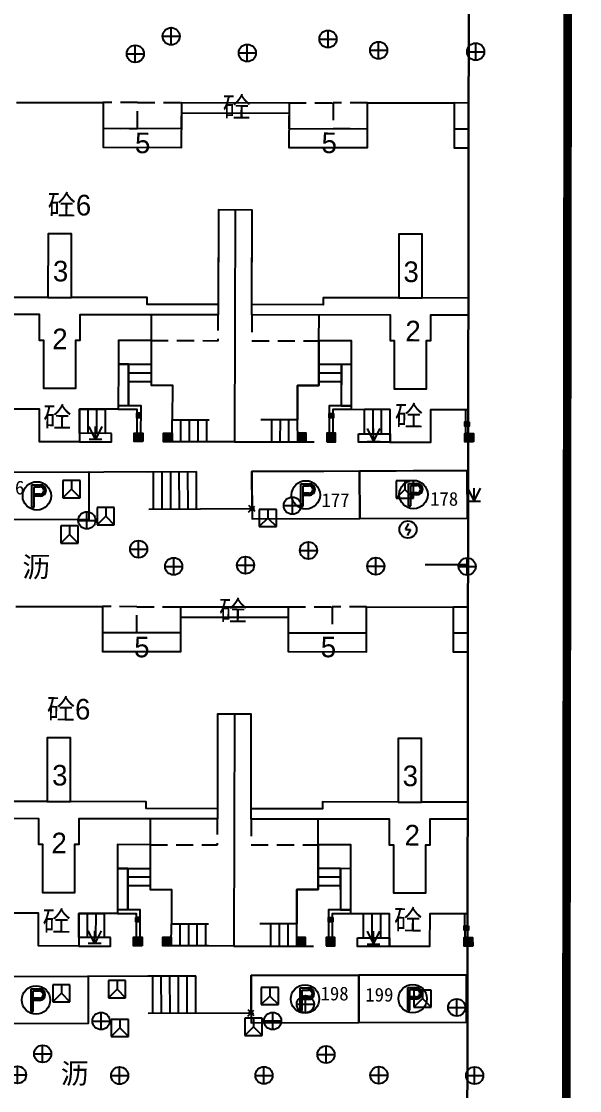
# Model space of a CAD drawing. Extents: x 99002 to 478558, y 2449839 to 2450453.
# Drawn here: x 478509.7 to 478542.2, y 2450032.9 to 2450095.1 of the extents above; entities that cross this region are included whole.
import ezdxf
from ezdxf.enums import TextEntityAlignment as Align

# ---------------------------------------------------------------- set-up
doc = ezdxf.new("R2010")
doc.units = 0
doc.header["$LTSCALE"] = 0.5
doc.header["$PDMODE"] = 35
doc.header["$PDSIZE"] = 0.2
doc.linetypes.add('X5', pattern=[3, 2, -1])
doc.linetypes.add('X6', pattern=[2, 1, -1])
doc.layers.get('0').update_dxf_attribs({"linetype": 'CONTINUOUS'})
for name, color, linetype in [('DLSS', 4, 'CONTINUOUS'), ('DMTZ', 3, 'CONTINUOUS'), ('GCD', 1, 'CONTINUOUS'), ('GXYZ', 2, 'CONTINUOUS'), ('JMD', 6, 'CONTINUOUS'), ('TK', 7, 'CONTINUOUS'), ('ZBTZ', 3, 'CONTINUOUS'), ('ZJ', 7, 'CONTINUOUS')]:
    doc.layers.add(name, color=color, linetype=linetype)
doc.styles.add('HZ', font='STXIHEI.TTF', dxfattribs={"width": 0.8})
doc.styles.add('细等线体', font='FZXDXJW.TTF', dxfattribs={"width": 0.8})
doc.linetypes.add('10422', pattern='A,0.75,[150,AAA.SHX,S=0.5,R=0,X=0,Y=0.5],1.5,[177,AAA.SHX,S=1,R=0,X=0,Y=0.4],0.75', length=3)
doc.linetypes.add('1161', pattern='A,0,[149,AAA.SHX,S=0.15,R=0,X=0,Y=0],-1.6', length=1.6)
doc.linetypes.add('444', pattern='A,4.5,[145,AAA.SHX,S=1,R=0,X=0,Y=1],4.5,-0.5,[146,AAA.SHX,S=1,R=0,X=0,Y=0],-0.5', length=10)

# ---------------------------------------------------------------- blocks, each defined once
blk = doc.blocks.new('gc043')
for p, q in [((-1, 0), (1, 0)), ((-8.881784197001252e-16, -1), (-8.881784197001252e-16, 1))]:
    blk.add_line(p, q)
blk.add_circle((0, 0), 1)
blk = doc.blocks.new('GC200')
at = {"linetype": 'Continuous', "const_width": 0.2, "flags": 128}
blk.add_lwpolyline([(-0.1, 0, 1), (0.1, 0, 1)], format="xyb", close=True, dxfattribs=at)
blk = doc.blocks.new('gc049')
for p, q in [((-1, 1.2), (-1, -0.8)), ((1, 1.2), (-1, 1.2)), ((0, 0.2), (-1, -0.8)), ((0, 1.2), (0, 0.2)), ((0, 0.2), (1, -0.8)), ((1, -0.8), (1, 1.2)), ((-1, -0.8), (1, -0.8))]:
    blk.add_line(p, q)
blk = doc.blocks.new('gc050')
for points in [[(-0.3004, -7.371573200455714e-18), (0.09960000000000008, 0.6928203230275509)], [(-0.3004, -7.371573200455714e-18), (0.3004, -1.036507292620599e-16)], [(0.3004, -1.036507292620599e-16), (-0.09960000000000035, -0.6928203230275509)]]:
    blk.add_lwpolyline(points)
blk.add_circle((0, 0), 1)
blk = doc.blocks.new('gc124')
for p, q in [((-0.75, 1.5), (0, 0)), ((0, 0), (0, 1.5)), ((0, 0), (0.75, 1.5)), ((-0.75, 0), (0.75, 0))]:
    blk.add_line(p, q)
blk = doc.blocks.new('gc002')
at = {"linetype": 'Continuous'}
blk.add_hatch(color=256, dxfattribs=at).paths.add_polyline_path([(0.5, 0.5), (-0.5, 0.5), (-0.5, -0.5), (0.5, -0.5)])
blk.add_lwpolyline([(-0.5, -0.5), (0.5, -0.5), (0.5, 0.5), (-0.5, 0.5), (-0.5, -0.5)])
blk = doc.blocks.new('gc297')
at = {"linetype": 'Continuous'}
for points in [[(-0.3264895667662628, 1.045900798234385), (0.3985104332337368, 1.045900798234385), (0.3985104332337368, 1.295900798234385), (-0.4514895667662628, 1.295900798234385), (-0.5764895667662628, 1.295900798234385), (-0.5764895667662628, 1.170900798234385), (-0.5764895667662628, -1.329099201765614), (-0.3264895667662628, -1.329099201765614)], [(0.3985104332337368, -0.05409920176561478), (-0.3264895667662628, -0.05409920176561478), (-0.3264895667662628, 0.1959007982343852), (0.3985104332337368, 0.1959007982343852)]]:
    blk.add_hatch(color=256, dxfattribs=at).paths.add_polyline_path(points)
h = blk.add_hatch(color=256, dxfattribs=at)
edge = h.paths.add_edge_path()
edge.add_line((0.3985104332337368, 1.295900798234385), (0.3985104332337368, 1.045900798234385))
edge.add_arc((0.3985104332337368, 0.6209007982343853), 0.425, -90, 90, ccw=False)
edge.add_line((0.3985104332337372, 0.1959007982343852), (0.3985104332337372, -0.05409920176561478))
edge.add_arc((0.3985104332337368, 0.6209007982343853), 0.675, 270, 450)
for p, q in [((-0.5764895667662628, 1.170900798234385), (-0.5764895667662628, 1.295900798234385)), ((-0.5764895667662628, 1.295900798234385), (-0.4514895667662628, 1.295900798234385)), ((-0.4514895667662628, 1.295900798234385), (0.3985104332337368, 1.295900798234385)), ((0.3985104332337368, 1.295900798234385), (0.3985104332337368, 1.045900798234385)), ((0.3985104332337368, 1.295900798234385), (0.3985104332337368, 1.045900798234385)), ((-0.5764895667662628, -1.329099201765614), (-0.5764895667662628, 1.170900798234385)), ((-0.3264895667662628, 1.045900798234385), (0.3985104332337368, 1.045900798234385)), ((-0.3264895667662628, -1.329099201765614), (-0.3264895667662628, 1.045900798234385)), ((0.3985104332337368, 0.1959007982343852), (-0.3264895667662628, 0.1959007982343852)), ((-0.3264895667662628, -0.05409920176561478), (-0.3264895667662628, 0.1959007982343852)), ((0.3985104332337372, 0.1959007982343852), (0.3985104332337372, -0.05409920176561478)), ((0.3985104332337368, 0.1959007982343852), (0.3985104332337368, -0.05409920176561478)), ((0.3985104332337368, 0.1959007982343852), (0.3985104332337372, -0.05409920176561478)), ((0.3985104332337368, -0.05409920176561478), (-0.3264895667662628, -0.05409920176561478)), ((-0.5764895667662628, -1.329099201765614), (-0.3264895667662628, -1.329099201765614))]:
    blk.add_line(p, q)
blk.add_circle((0, 0), 1.65)
for radius in [0.675, 0.425]:
    blk.add_arc((0.3985104332337368, 0.6209007982343853), radius, 270, 90)

msp = doc.modelspace()

# ---------------------------------------------------------------- linework, layer by layer
at = {"layer": 'DLSS', "color": 4, "linetype": 'Continuous', "flags": 128}
for points in [[(478514.9289850385, 2450071.125942989), (478513.078955478, 2450071.128429997), (478513.0782832595, 2450070.628422096), (478514.9283128196, 2450070.625935087)], [(478529.289211899, 2450071.106640745), (478531.1392414597, 2450071.10415404), (478531.1385693223, 2450070.604146142), (478529.2885397626, 2450070.606632847)], [(478514.8821847893, 2450041.809489451), (478513.0321552288, 2450041.811976431), (478513.0314830103, 2450041.31196853), (478514.8815125703, 2450041.30948155)], [(478529.2424116498, 2450041.790187429), (478531.0924412105, 2450041.787700752), (478531.091769073, 2450041.287692855), (478529.2417395133, 2450041.290179531)]]:
    msp.add_lwpolyline(points, close=True, dxfattribs=at)
at = {"layer": 'DLSS', "color": 4, "linetype": '1161', "elevation": -0.02400000000000002, "flags": 128}
for points in [[(478507.5648124176, 2450068.860767012), (478513.6148789429, 2450068.881323244), (478513.6242563584, 2450066.121293061), (478507.5741898332, 2450066.10073682)], [(478507.5180121684, 2450039.54431336), (478513.5680786936, 2450039.564869686), (478513.5774561092, 2450036.804839503), (478507.5273895839, 2450036.78428317)]]:
    msp.add_lwpolyline(points, close=True, dxfattribs=at)
at = {"layer": 'DLSS', "color": 4, "linetype": '1161', "flags": 128}
for points in [[(478523.0985077066, 2450068.913528718), (478523.1079069031, 2450066.159746557), (478529.3679754046, 2450066.181114091), (478529.3585762098, 2450068.934896238)], [(478529.3585762098, 2450068.934896238), (478529.3679754064, 2450066.181114086), (478535.6280439078, 2450066.202481619), (478535.6186447131, 2450068.956263757)], [(478523.0517074573, 2450039.597075306), (478523.0611066539, 2450036.843293146), (478529.3211751553, 2450036.864660776), (478529.3117759606, 2450039.618442922)], [(478529.3117759606, 2450039.618442922), (478529.3211751571, 2450036.864660772), (478535.5812436585, 2450036.886028401), (478535.5718444638, 2450039.639810538)]]:
    msp.add_lwpolyline(points, close=True, dxfattribs=at)
at = {"layer": 'DLSS', "color": 4, "linetype": 'X6', "elevation": -0.06099999999999994, "flags": 128}
for points in [[(478535.6186447131, 2450068.956263757), (478535.6276336284, 2450066.322685542), (478535.6402717438, 2450066.294686688), (478535.6544100459, 2450066.267414611), (478535.6700069022, 2450066.240949617)], [(478535.5718444638, 2450039.639810538), (478535.5808333791, 2450037.006232323), (478535.5956318354, 2450036.973823032), (478535.6124397031, 2450036.94240883), (478535.6311904062, 2450036.912114151)]]:
    msp.add_lwpolyline(points, dxfattribs=at)
at = {"layer": 'DLSS', "color": 4, "linetype": 'X6'}
for p in [(478523.1059052803, 2450066.746183178), (478523.0591050311, 2450037.429729767)]:
    msp.add_point(p, dxfattribs=at)
at = {"layer": 'DMTZ', "color": 3, "linetype": '10422', "flags": 128}
for points in [[(478517.2362802987, 2450076.522896713), (478517.2327830682, 2450073.922855628), (478518.4728027388, 2450073.921187852), (478518.4701125619, 2450071.921156249)], [(478525.7502341209, 2450071.91141188), (478525.7529215217, 2450073.911443478), (478526.9929411937, 2450073.909777423), (478526.9964348139, 2450076.509818499)], [(478517.1894800494, 2450047.206443211), (478517.1859828189, 2450044.606402126), (478518.4260024895, 2450044.604734369), (478518.4233123126, 2450042.604702766)], [(478525.7034338716, 2450042.594958508), (478525.7061212723, 2450044.594990107), (478526.9461409445, 2450044.593324072), (478526.9496345646, 2450047.193365148)]]:
    msp.add_lwpolyline(points, dxfattribs=at)
at = {"layer": 'DMTZ', "color": 3, "linetype": '10422', "ltscale": 0.5, "flags": 128}
for points in [[(478515.3311682125, 2450072.745390042), (478515.9306485575, 2450072.74458411), (478515.9287861119, 2450075.144623911), (478515.3343933472, 2450075.144162596)], [(478528.8946078326, 2450075.125976099), (478528.3002184561, 2450075.128035454), (478528.291902931, 2450072.728009348), (478528.8913832767, 2450072.727203562)], [(478515.2843679632, 2450043.428936511), (478515.8838483082, 2450043.428130587), (478515.8819858626, 2450045.828170389), (478515.2875930979, 2450045.827709065)], [(478528.8478075833, 2450045.809522777), (478528.2534182068, 2450045.811582122), (478528.2451026817, 2450043.411556017), (478528.8445830274, 2450043.410750239)]]:
    msp.add_lwpolyline(points, dxfattribs=at)
at = {"layer": 'JMD', "color": 6, "linetype": 'Continuous'}
for p, q in [((478515.9287959286, 2450075.144623898), (478517.2344240671, 2450075.14286788)), ((478528.3002086387, 2450075.128035466), (478526.9945804985, 2450075.129789672)), ((478515.9281233844, 2450074.644615997), (478517.2337515224, 2450074.642859979)), ((478528.299536789, 2450074.628027568), (478526.9939086484, 2450074.629781772)), ((478515.9274508404, 2450074.144608096), (478517.2330789782, 2450074.142852078)), ((478528.2988649398, 2450074.128019669), (478526.993236798, 2450074.129773873)), ((478513.078955478, 2450071.128429997), (478513.080837323, 2450072.528451686)), ((478513.5789634106, 2450071.127757833), (478513.5808453775, 2450072.52777952)), ((478514.0789713425, 2450071.127085669), (478514.0808534326, 2450072.527107356)), ((478514.5789790282, 2450071.126413504), (478514.5808611177, 2450072.526435191)), ((478515.3308724231, 2450072.525420021), (478515.1108696524, 2450072.524784323)), ((478518.4559108778, 2450070.63862511), (478518.4701125619, 2450071.921156249)), ((478518.9683937024, 2450070.63668822), (478518.9701204936, 2450071.920483759)), ((478519.4683999866, 2450070.63479097), (478519.4701284248, 2450071.919811269)), ((478519.968406271, 2450070.63289372), (478519.9701363565, 2450071.919138779)), ((478520.4684125549, 2450070.63099647), (478520.4701442883, 2450071.91846629)), ((478529.6392179097, 2450071.106170286), (478529.6411000154, 2450072.506191962)), ((478530.1392255956, 2450071.105498205), (478530.1411077011, 2450072.50551988)), ((478530.6392335273, 2450071.104826123), (478530.641115756, 2450072.504847797)), ((478531.1392414597, 2450071.10415404), (478531.1411238107, 2450072.504175713)), ((478535.7311961785, 2450072.498006672), (478535.5111934084, 2450072.497370902)), ((478524.2484820226, 2450070.627182208), (478524.2502103237, 2450071.913427267)), ((478524.7484916013, 2450070.627735172), (478524.7502182562, 2450071.912755471)), ((478525.2485011793, 2450070.628288138), (478525.2502261881, 2450071.912083675)), ((478525.7609873596, 2450070.628847199), (478525.7502341209, 2450071.91141188)), ((478516.6283506677, 2450070.92065886), (478516.4083489964, 2450070.921530882)), ((478516.6283524189, 2450070.921188499), (478516.4083489962, 2450070.921530882)), ((478527.5892989528, 2450070.906496134), (478527.8093025005, 2450070.906247031)), ((478527.5892992799, 2450070.905966493), (478527.8093025003, 2450070.90624703)), ((478535.7351660008, 2450071.12423308), (478535.5151632304, 2450071.123597309)), ((478517.098707745, 2450068.893049568), (478519.8753398287, 2450068.902527061)), ((478517.3826607034, 2450066.726717089), (478517.3753098256, 2450068.893993697)), ((478517.8826661748, 2450066.72842376), (478517.8753152969, 2450068.895700369)), ((478518.3826716463, 2450066.730130432), (478518.3753207684, 2450068.89740704)), ((478518.8826771171, 2450066.731837105), (478518.8753262397, 2450068.899113711)), ((478519.3826825891, 2450066.733543775), (478519.3753317111, 2450068.900820382)), ((478519.8826880603, 2450066.735250447), (478519.8753371821, 2450068.902527054)), ((478517.1060559767, 2450066.725772953), (478519.8826880603, 2450066.735250447)), ((478515.8819956793, 2450045.828170376), (478517.1876238178, 2450045.826414378)), ((478528.2534083893, 2450045.811582135), (478526.9477802493, 2450045.81333632)), ((478515.8813231352, 2450045.328162475), (478517.1869512731, 2450045.326406477)), ((478528.2527365398, 2450045.311574236), (478526.9471083991, 2450045.31332842)), ((478515.8806505912, 2450044.828154574), (478517.1862787289, 2450044.826398576)), ((478528.2520646905, 2450044.811566337), (478526.9464365488, 2450044.813320521)), ((478513.0321552288, 2450041.811976431), (478513.0340370737, 2450043.211998119)), ((478513.5321631613, 2450041.811304275), (478513.5340451283, 2450043.211325962)), ((478514.0321710932, 2450041.810632118), (478514.0340531833, 2450043.210653805)), ((478514.532178779, 2450041.809959961), (478514.5340608684, 2450043.209981648)), ((478515.2840721739, 2450043.208966489), (478515.0640694031, 2450043.208330788)), ((478529.5924176604, 2450041.789716975), (478529.5942997662, 2450043.189738651)), ((478530.0924253463, 2450041.789044902), (478530.0943074519, 2450043.189066577)), ((478530.592433278, 2450041.788372827), (478530.5943155068, 2450043.188394501)), ((478531.0924412105, 2450041.787700752), (478531.0943235614, 2450043.187722425)), ((478535.6843959293, 2450043.181553455), (478535.4643931591, 2450043.180917681)), ((478518.4091106285, 2450041.322171627), (478518.4233123126, 2450042.604702766)), ((478518.9215934531, 2450041.320234745), (478518.9233202443, 2450042.604030284)), ((478519.4215997373, 2450041.318337502), (478519.4233281755, 2450042.603357801)), ((478519.9216060217, 2450041.31644026), (478519.9233361072, 2450042.60268532)), ((478520.4216123056, 2450041.314543018), (478520.4233440391, 2450042.602012838)), ((478524.2016817733, 2450041.310728814), (478524.2034100743, 2450042.596973873)), ((478524.701691352, 2450041.311281786), (478524.7034180069, 2450042.596302085)), ((478525.20170093, 2450041.311834759), (478525.2034259388, 2450042.595630296)), ((478525.7141871104, 2450041.312393828), (478525.7034338716, 2450042.594958508)), ((478516.5815504185, 2450041.604205349), (478516.3615487472, 2450041.605077367)), ((478516.5815521697, 2450041.604734987), (478516.3615487469, 2450041.605077367)), ((478527.5424987036, 2450041.590042791), (478527.7625022513, 2450041.589793692)), ((478527.5424990306, 2450041.58951315), (478527.762502251, 2450041.589793691)), ((478535.6883657515, 2450041.807779863), (478535.4683629811, 2450041.807144088)), ((478517.0519074958, 2450039.576596064), (478519.8285395794, 2450039.5860736)), ((478519.3358823399, 2450037.417090307), (478519.3285314618, 2450039.584366913)), ((478519.8358878111, 2450037.418796986), (478519.8285369329, 2450039.586073593)), ((478517.3358604541, 2450037.410263589), (478517.3285095763, 2450039.577540197)), ((478517.8358659255, 2450037.411970268), (478517.8285150476, 2450039.579246877)), ((478518.3358713971, 2450037.413676947), (478518.3285205191, 2450039.580953555)), ((478518.8358768679, 2450037.415383628), (478518.8285259904, 2450039.582660235)), ((478517.0592557275, 2450037.409319449), (478519.8358878111, 2450037.418796986))]:
    msp.add_line(p, q, dxfattribs=at)
at = {"layer": 'JMD', "color": 6, "linetype": 'Continuous', "ltscale": 3.5}
for points in [[(478509.4147463973, 2450090.371915245), (478514.4548263527, 2450090.365140699), (478514.4513312902, 2450087.765099608), (478519.0114036312, 2450087.758970263), (478519.0140921407, 2450089.759001867), (478525.2541910146, 2450089.750614337), (478525.2515025049, 2450087.75058274), (478529.8115748453, 2450087.744453395), (478529.815069908, 2450090.344494466), (478534.8551498639, 2450090.33771992), (478534.8516548015, 2450087.737678857), (478535.6984561573, 2450087.736540643)], [(478509.4147463975, 2450090.371915249), (478514.4548263529, 2450090.365140703), (478514.4528099709, 2450088.865116997), (478519.0128823117, 2450088.85898765), (478519.0140921409, 2450089.759001871), (478525.2541910147, 2450089.750614341), (478525.2529811853, 2450088.850600122), (478529.8130535262, 2450088.844470775), (478529.8150699081, 2450090.344494469), (478534.8551498639, 2450090.337719924), (478534.8531334818, 2450088.837696233), (478535.6999120222, 2450088.836558049)], [(478509.4147463975, 2450090.371915249), (478514.4548263529, 2450090.365140703), (478514.4528099709, 2450088.865116997), (478519.0128823117, 2450088.85898765), (478519.0148986935, 2450090.359011353), (478525.2549975673, 2450090.35062382), (478525.2529811853, 2450088.850600122), (478529.8130535262, 2450088.844470775), (478529.8150699081, 2450090.344494469), (478534.8551498639, 2450090.337719924), (478534.8531334818, 2450088.837696233), (478535.6999120222, 2450088.836558049)], [(478535.6855651357, 2450077.996386549), (478533.4885403427, 2450077.999339631), (478533.4865239605, 2450076.49931594), (478533.2365199947, 2450076.499651977), (478533.2327560807, 2450073.699607752), (478531.3927268909, 2450073.702080983), (478531.3964908044, 2450076.50212521), (478531.1464868385, 2450076.502461247), (478531.1485032204, 2450078.002484941), (478523.0983755728, 2450078.013305343), (478523.1065755275, 2450084.113401723), (478521.1465444335, 2450084.116036261), (478521.1383444791, 2450078.015939876), (478513.0882168316, 2450078.026760278), (478513.0862004496, 2450076.526736571), (478512.8361964835, 2450076.527072608), (478512.8324325699, 2450073.727028354), (478510.9924033796, 2450073.729501584), (478510.9961672931, 2450076.529545841), (478510.7461633272, 2450076.529881878), (478510.7481797093, 2450078.029905588), (478502.6980520622, 2450078.040725991)], [(478535.6868886492, 2450078.996402366), (478532.9998768241, 2450079.000014056), (478533.0048505668, 2450082.700072495), (478531.6448289914, 2450082.701900542), (478531.6398552486, 2450079.0018421), (478527.2397854459, 2450079.007756359), (478527.2392477439, 2450078.60775004), (478523.0991821255, 2450078.61331482), (478523.1065755273, 2450084.113401719), (478521.1465444337, 2450084.116036258), (478521.1391510316, 2450078.615949353), (478516.9990854135, 2450078.621514134), (478516.9996231156, 2450079.021520455), (478512.599553313, 2450079.027434715), (478512.6045270558, 2450082.727493194), (478511.2445054803, 2450082.72932124), (478511.2395317374, 2450079.029262758), (478506.8394619347, 2450079.035177018)], [(478535.6782858113, 2450072.496299532), (478533.4811469414, 2450072.499252762), (478533.4785928567, 2450070.599222753), (478531.1385557347, 2450070.602368054), (478531.1411098191, 2450072.502398065), (478528.8910741843, 2450072.505422394), (478528.8946230168, 2450075.145464098), (478528.8964514058, 2450076.505485581), (478526.9964210612, 2450076.508039463), (478526.9984374437, 2450078.008063161), (478523.0983755728, 2450078.013305343), (478523.1065755275, 2450084.113401723), (478521.1465444335, 2450084.116036261), (478521.1383444791, 2450078.015939876), (478517.2382826086, 2450078.021182058), (478517.2362662267, 2450076.521158354), (478515.3362362871, 2450076.523712236), (478515.3344078978, 2450075.163690744), (478515.3308590651, 2450072.523649021), (478513.0808234302, 2450072.52667335), (478513.0782693459, 2450070.626643321), (478510.7382322234, 2450070.629788621), (478510.7407863081, 2450072.529818654), (478508.4907506732, 2450072.532842983)], [(478509.367946148, 2450061.055461622), (478514.4080261034, 2450061.048687154), (478514.4045310409, 2450058.448646063), (478518.964603382, 2450058.442516789), (478518.9672918915, 2450060.442548392), (478525.2073907653, 2450060.434160959), (478525.2047022555, 2450058.434129361), (478529.7647745961, 2450058.428000086), (478529.7682696588, 2450061.028041157), (478534.8083496146, 2450061.02126669), (478534.8048545521, 2450058.421225626), (478535.6596560349, 2450058.420076672)], [(478509.3679461483, 2450061.055461626), (478514.4080261036, 2450061.048687158), (478514.4060097217, 2450059.548663451), (478518.9660820625, 2450059.542534175), (478518.9672918916, 2450060.442548396), (478525.2073907655, 2450060.434160962), (478525.206180936, 2450059.534146743), (478529.766253277, 2450059.528017466), (478529.7682696588, 2450061.028041161), (478534.8083496147, 2450061.021266693), (478534.8063332326, 2450059.521243002), (478535.6611118998, 2450059.520094078)], [(478509.3679461483, 2450061.055461626), (478514.4080261036, 2450061.048687158), (478514.4060097217, 2450059.548663451), (478518.9660820625, 2450059.542534175), (478518.9680984443, 2450061.042557878), (478525.2081973181, 2450061.034170441), (478525.206180936, 2450059.534146743), (478529.766253277, 2450059.528017466), (478529.7682696588, 2450061.028041161), (478534.8083496147, 2450061.021266693), (478534.8063332326, 2450059.521243002), (478535.6611118998, 2450059.520094078)], [(478535.6467650133, 2450048.679922578), (478533.4417400933, 2450048.68288638), (478533.4397237113, 2450047.182862688), (478533.1897197454, 2450047.183198722), (478533.1859558315, 2450044.383154497), (478531.3459266416, 2450044.385627699), (478531.3496905551, 2450047.185671926), (478531.0996865893, 2450047.18600796), (478531.1017029712, 2450048.686031653), (478523.0515753235, 2450048.696851931), (478523.0597752782, 2450054.796948311), (478521.0997441842, 2450054.799582819), (478521.0915442299, 2450048.699486434), (478513.0414165823, 2450048.710306712), (478513.0394002004, 2450047.210283005), (478512.7893962342, 2450047.210619038), (478512.7856323207, 2450044.410574784), (478510.9456031303, 2450044.413047985), (478510.9493670438, 2450047.213092243), (478510.6993630779, 2450047.213428276), (478510.70137946, 2450048.713451986), (478502.6512518129, 2450048.724272265)], [(478535.6480885268, 2450049.679938395), (478532.9530765749, 2450049.683560797), (478532.9580503175, 2450053.383619236), (478531.5980287422, 2450053.385447262), (478531.5930549994, 2450049.685388819), (478527.1929851966, 2450049.691303011), (478527.1924474946, 2450049.291296692), (478523.0523818763, 2450049.296861408), (478523.0597752781, 2450054.796948308), (478521.0997441844, 2450054.799582816), (478521.0923507823, 2450049.299495911), (478516.9522851643, 2450049.305060627), (478516.9528228664, 2450049.705066949), (478512.5527530636, 2450049.710981141), (478512.5577268065, 2450053.411039621), (478511.197705231, 2450053.412867646), (478511.1927314881, 2450049.712809163), (478506.7926616854, 2450049.718723355)], [(478535.639485689, 2450043.179835561), (478533.4343466921, 2450043.18279951), (478533.4317926074, 2450041.282769501), (478531.0917554855, 2450041.285914766), (478531.0943095699, 2450043.185944777), (478528.844273935, 2450043.188969072), (478528.8478227675, 2450045.829010776), (478528.8496511565, 2450047.189032259), (478526.949620812, 2450047.191586112), (478526.9516371944, 2450048.691609809), (478523.0515753235, 2450048.696851931), (478523.0597752782, 2450054.796948311), (478521.0997441842, 2450054.799582819), (478521.0915442299, 2450048.699486434), (478517.1914823593, 2450048.704728556), (478517.1894659774, 2450047.204704852), (478515.2894360379, 2450047.207258705), (478515.2876076486, 2450045.847237212), (478515.2840588158, 2450043.20719549), (478513.034023181, 2450043.210219784), (478513.0314690966, 2450041.310189755), (478510.6914319742, 2450041.313335019), (478510.6939860588, 2450043.213365051), (478508.4439504239, 2450043.216389346)]]:
    msp.add_lwpolyline(points, dxfattribs=at)
at = {"layer": 'JMD', "color": 6, "linetype": 'X5'}
for points in [[(478516.4548580813, 2450090.362452392), (478514.4548263529, 2450090.365140703), (478514.4528099709, 2450088.865116997), (478516.4528416994, 2450088.862428687)], [(478529.8150699081, 2450090.344494469), (478527.8150381796, 2450090.347182781), (478527.8130217976, 2450088.847159085), (478529.8130535262, 2450088.844470775)], [(478516.408057832, 2450061.045998877), (478514.4080261036, 2450061.048687158), (478514.4060097217, 2450059.548663451), (478516.4060414502, 2450059.545975172)], [(478529.7682696588, 2450061.028041161), (478527.7682379304, 2450061.030729441), (478527.7662215483, 2450059.530705745), (478529.766253277, 2450059.528017466)]]:
    msp.add_lwpolyline(points, close=True, dxfattribs=at)
at = {"layer": 'JMD', "color": 6, "linetype": 'X5', "flags": 128}
for points in [[(478516.4548580813, 2450090.362452392), (478519.0148986938, 2450090.359011352)], [(478525.2549975673, 2450090.35062382), (478527.8150381799, 2450090.347182781)], [(478517.2362662266, 2450076.521158354), (478521.1363280969, 2450076.515916175), (478521.1383444791, 2450078.015939876)], [(478523.0983755732, 2450078.013305343), (478523.0963591911, 2450076.513281643), (478526.9964210617, 2450076.508039464)], [(478516.408057832, 2450061.045998877), (478518.9680984446, 2450061.042557877)], [(478525.2081973181, 2450061.034170441), (478527.7682379307, 2450061.030729441)], [(478517.1894659774, 2450047.204704852), (478521.0895278477, 2450047.199462733), (478521.0915442299, 2450048.699486434)], [(478523.051575324, 2450048.696851932), (478523.0495589418, 2450047.196828231), (478526.9496208124, 2450047.191586112)]]:
    msp.add_lwpolyline(points, dxfattribs=at)
at = {"layer": 'JMD', "color": 6, "linetype": 'X5'}
for points in [[(478535.7018972925, 2450090.336581782), (478534.8551498639, 2450090.337719924), (478534.8531334818, 2450088.837696233), (478535.6999120222, 2450088.836558049)], [(478535.6630971701, 2450061.02011781), (478534.8083496147, 2450061.021266693), (478534.8063332326, 2450059.521243002), (478535.6611118998, 2450059.520094078)]]:
    msp.add_lwpolyline(points, dxfattribs=at)
at = {"layer": 'JMD', "color": 6, "linetype": '444', "flags": 128}
for points in [[(478522.1265733829, 2450084.116498506), (478522.0882187301, 2450070.62678536), (478518.4559108492, 2450070.638611587)], [(478517.2362802987, 2450076.522896713), (478517.2327830682, 2450073.922855628), (478518.4728027388, 2450073.921187852), (478518.4701125619, 2450071.921156249), (478520.6130804492, 2450071.918274046)], [(478526.9964348139, 2450076.509818499), (478526.9929411937, 2450073.909777423), (478525.7529215217, 2450073.911443478), (478525.7502341209, 2450071.91141188), (478523.6072662299, 2450071.914291107)], [(478522.0882187299, 2450070.626785359), (478522.0882187299, 2450070.62678536), (478526.7244417202, 2450070.625745413)], [(478517.1060559767, 2450066.725772953), (478523.1059052803, 2450066.746183178), (478523.0985077066, 2450068.913528718), (478535.6736008485, 2450068.956451339)], [(478522.0797731337, 2450054.800045079), (478522.0414184808, 2450041.310331933), (478518.4091106, 2450041.322158104)], [(478517.1894800494, 2450047.206443211), (478517.1859828189, 2450044.606402126), (478518.4260024895, 2450044.604734369), (478518.4233123126, 2450042.604702766), (478520.5662802, 2450042.601820596)], [(478526.9496345646, 2450047.193365148), (478526.9461409445, 2450044.593324072), (478525.7061212723, 2450044.594990107), (478525.7034338716, 2450042.594958508), (478523.5604659806, 2450042.597837703)], [(478522.0414184806, 2450041.310331932), (478522.0414184806, 2450041.310331933), (478526.6776414709, 2450041.309292058)], [(478482.0404830607, 2450039.457887511), (478519.8285369329, 2450039.586073593)], [(478517.0592557275, 2450037.409319449), (478523.0591050311, 2450037.429729767), (478523.0517074573, 2450039.597075306), (478535.6348007765, 2450039.640025428)]]:
    msp.add_lwpolyline(points, dxfattribs=at)
at = {"layer": 'JMD', "color": 6, "linetype": 'Continuous', "flags": 128}
for points in [[(478511.2395317374, 2450079.029262758), (478512.5995533125, 2450079.027434714)], [(478531.6398552486, 2450079.0018421), (478532.9998768235, 2450079.000014056)], [(478515.3308724187, 2450072.525386565), (478516.4108429337, 2450072.523934668), (478516.4083489962, 2450070.921530882)], [(478528.8910875365, 2450072.507200086), (478527.8111170211, 2450072.508651721), (478527.8093025005, 2450070.906247031)], [(478535.5111934084, 2450072.497370902), (478535.5151632304, 2450071.123597309)], [(478511.1927314881, 2450049.712809163), (478512.5527530632, 2450049.71098114)], [(478531.5930549993, 2450049.68538882), (478532.9530765743, 2450049.683560797)], [(478515.2840721695, 2450043.208933034), (478516.3640426844, 2450043.207481153), (478516.3615487469, 2450041.605077367)], [(478528.8442872872, 2450043.190746763), (478527.7643167718, 2450043.192198382), (478527.7625022513, 2450041.589793692)], [(478535.4643931591, 2450043.180917681), (478535.4683629811, 2450041.807144088)]]:
    msp.add_lwpolyline(points, dxfattribs=at)
at = {"layer": 'JMD', "color": 6, "linetype": '444', "ltscale": 0.2, "flags": 128}
for points in [[(478515.3343933472, 2450075.144162596), (478515.9287861119, 2450075.144623911), (478515.9306485575, 2450072.74458411)], [(478528.8946078326, 2450075.125976099), (478528.3002184561, 2450075.128035454), (478528.291902931, 2450072.728009348)], [(478515.2875930979, 2450045.827709065), (478515.8819858626, 2450045.828170389), (478515.8838483082, 2450043.428130587)], [(478528.8478075833, 2450045.809522777), (478528.2534182068, 2450045.811582122), (478528.2451026817, 2450043.411556017)]]:
    msp.add_lwpolyline(points, dxfattribs=at)
at = {"layer": 'JMD', "color": 6, "linetype": 'Continuous'}
for points in [[(478515.9271549304, 2450073.924611646), (478515.9287959286, 2450075.144623898)], [(478517.2344240671, 2450075.14286788), (478517.2327830682, 2450073.922855628)], [(478526.9945804985, 2450075.129789672), (478526.9929411937, 2450073.909777423)], [(478528.2985693348, 2450073.90802322), (478528.3002086387, 2450075.128035466)], [(478513.080837323, 2450072.528451686), (478514.5808611177, 2450072.526435191)], [(478518.4701125619, 2450071.921156249), (478520.6130804492, 2450071.918274046)], [(478531.1411238107, 2450072.504175713), (478529.6411000154, 2450072.506191962)], [(478525.7502341209, 2450071.91141188), (478523.6072662299, 2450071.914291107)], [(478514.578978906, 2450071.126413505), (478513.078955478, 2450071.128429997)], [(478529.6392180322, 2450071.106170286), (478531.1392414597, 2450071.10415404)], [(478520.6113353875, 2450070.630454156), (478518.4559108492, 2450070.638611587)], [(478523.6055486709, 2450070.626471182), (478525.7609873518, 2450070.628833677)], [(478515.8803546812, 2450044.608158123), (478515.8819956793, 2450045.828170376)], [(478517.1876238178, 2450045.826414378), (478517.1859828189, 2450044.606402126)], [(478526.9477802493, 2450045.81333632), (478526.9461409445, 2450044.593324072)], [(478528.2517690856, 2450044.591569888), (478528.2534083893, 2450045.811582135)], [(478513.0340370737, 2450043.211998119), (478514.5340608684, 2450043.209981648)], [(478531.0943235614, 2450043.187722425), (478529.5942997662, 2450043.189738651)], [(478518.4233123126, 2450042.604702766), (478520.5662802, 2450042.601820596)], [(478525.7034338716, 2450042.594958508), (478523.5604659806, 2450042.597837703)], [(478514.5321786567, 2450041.809959962), (478513.0321552288, 2450041.811976431)], [(478529.5924177829, 2450041.789716975), (478531.0924412105, 2450041.787700752)], [(478520.5645351382, 2450041.314000706), (478518.4091106, 2450041.322158104)], [(478523.5587484217, 2450041.310017778), (478525.7141871025, 2450041.312380306)]]:
    msp.add_lwpolyline(points, dxfattribs=at)
at = {"layer": 'JMD', "color": 7, "linetype": 'Continuous', "flags": 128}
for points in [[(478515.3311682125, 2450072.745390042), (478516.6311888361, 2450072.743642312), (478516.6283524189, 2450070.921188499)], [(478528.8913832767, 2450072.727203562), (478527.5913626522, 2450072.728950976), (478527.5892989528, 2450070.906496134)], [(478515.2843679632, 2450043.428936511), (478516.5843885869, 2450043.427188801), (478516.5815521697, 2450041.604734987)], [(478528.8445830274, 2450043.410750239), (478527.5445624029, 2450043.412497634), (478527.5424987036, 2450041.590042791)]]:
    msp.add_lwpolyline(points, dxfattribs=at)
at = {"layer": 'JMD', "color": 6, "linetype": '444', "ltscale": 0.5, "flags": 128}
msp.add_lwpolyline([(478482.08728331, 2450068.774341555), (478519.8753371821, 2450068.902527054)], dxfattribs=at)
at = {"layer": 'TK', "color": 7, "linetype": 'Continuous'}
msp.add_line((478535.66634, 2450063.470324184), (478533.1663002703, 2450063.473632685), dxfattribs=at)
at = {"layer": 'TK', "color": 7, "linetype": 'Continuous', "flags": 128}
msp.add_lwpolyline([(478199.6386913919, 2449858.161364401, 0.5, 0.5, 0), (478541.144118473, 2449857.709460105, 0.5, 0.5, 0), (478541.900506446, 2450429.218500016, 0.5, 0.5, 0), (478200.3950793649, 2450429.670506957, 0.5, 0.5, 0)], format="xyseb", close=True, dxfattribs=at)
at = {"layer": 'TK', "color": 7, "linetype": 'Continuous'}
msp.add_lwpolyline([(478535.4016372973, 2449863.467160006), (478205.396392973, 2449863.903847439), (478206.1375605405, 2450423.91280433), (478536.1428048649, 2450423.476019705)], close=True, dxfattribs=at)
at = {"layer": 'TK', "color": 7, "linetype": 'Continuous', "flags": 128}
msp.add_lwpolyline([(478205.396392973, 2449863.903847439), (478535.4016372973, 2449863.467160006), (478536.1428048649, 2450423.476019705), (478206.1375605405, 2450423.91280433)], close=True, dxfattribs=at)
at = {"layer": 'TK', "color": 7, "linetype": 'Continuous'}
msp.add_lwpolyline([(478535.4016372973, 2449863.467160006), (478536.1428048649, 2450423.476019705)], dxfattribs=at)

# ---------------------------------------------------------------- block references
at = {"layer": 'DLSS', "color": 4, "linetype": 'Continuous', "xscale": 0.5, "yscale": 0.5}
for p in [(478510.594534388, 2450067.491030034), (478526.233241556, 2450067.547321401), (478532.4933100592, 2450067.568688925), (478510.5477341387, 2450038.17457643), (478526.1864413067, 2450038.230868038), (478532.44650981, 2450038.252235658)]:
    msp.add_blockref('gc297', p, dxfattribs=at)
at = {"layer": 'GCD', "color": 1, "linetype": 'Continuous'}
ref = msp.add_blockref('GC200', (478522.8285244458, 2450093.248836658, 3.407), dxfattribs=dict(at, xscale=4.876000004212864e-06, yscale=4.876000004212864e-06, zscale=4.876000004212864e-06))
ref.add_attrib('height', '3.41', dxfattribs={"linetype": 'Continuous', "height": 9.752000008425727e-06, "style": '细等线体', "width": 0.7999999999999999}).set_placement((478523.4285244459, 2450092.748839097, 3.407), align=Align.MIDDLE_LEFT)
ref = msp.add_blockref('GC200', (478536.1756647662, 2450065.97569419, 3.386), dxfattribs=dict(at, xscale=4.876000004212864e-06, yscale=4.876000004212864e-06, zscale=4.876000004212864e-06))
ref.add_attrib('height', '3.39', dxfattribs={"linetype": 'Continuous', "height": 9.752000008425727e-06, "style": '细等线体', "width": 0.7999999999999999}).set_placement((478534.9169859185, 2450064.46281544, 3.386), align=Align.MIDDLE_LEFT)
ref = msp.add_blockref('GC200', (478526.3852963017, 2450064.316621185, 3.421), dxfattribs=dict(at, xscale=4.876000004212864e-06, yscale=4.876000004212864e-06, zscale=4.876000004212864e-06))
ref.add_attrib('height', '3.42', dxfattribs={"linetype": 'Continuous', "height": 9.752000008425727e-06, "style": '细等线体', "width": 0.7999999999999999}).set_placement((478526.9852963018, 2450063.816623623, 3.421), align=Align.MIDDLE_LEFT)
ref = msp.add_blockref('GC200', (478515.404685136, 2450033.77761549, 3.365), dxfattribs=dict(at, xscale=4.876000004212864e-06, yscale=4.876000004212864e-06, zscale=4.876000004212864e-06))
ref.add_attrib('height', '3.37', dxfattribs={"linetype": 'Continuous', "height": 9.752000008425727e-06, "style": '细等线体', "width": 0.7999999999999999}).set_placement((478516.004685136, 2450033.277617929, 3.365), align=Align.MIDDLE_LEFT)
ref = msp.add_blockref('GC200', (478530.4819803257, 2450033.799663482, 3.3), dxfattribs=dict(at, xscale=4.876000004212864e-06, yscale=4.876000004212864e-06, zscale=4.876000004212864e-06))
ref.add_attrib('height', '3.30', dxfattribs={"linetype": 'Continuous', "height": 9.752000008425727e-06, "style": '细等线体', "width": 0.7999999999999999}).set_placement((478531.0819803256, 2450033.29966592, 3.3), align=Align.MIDDLE_LEFT)
at = {"layer": 'GXYZ', "color": 2, "linetype": 'Continuous', "xscale": 0.5, "yscale": 0.5}
for name, p in [('gc043', (478518.4047299912, 2450094.218708035, 3.356)), ('gc043', (478527.5216789976, 2450094.058640104, 3.387)), ('gc043', (478516.316344194, 2450093.199453826, 3.401)), ('gc043', (478522.8285244458, 2450093.248836658, 3.407)), ('gc043', (478530.4668615608, 2450093.401730986, 3.388)), ('gc043', (478536.1108546382, 2450093.32126047, 3.375)), ('gc049', (478512.6135766576, 2450067.784421541, 3.451)), ('gc049', (478531.985960619, 2450067.766270134, 3.35)), ('gc043', (478525.4507291478, 2450066.922903763, 3.397)), ('gc043', (478513.5033838761, 2450066.065699304, 3.396)), ('gc049', (478514.5976011123, 2450066.215253894, 3.383)), ('gc049', (478524.022618542, 2450066.102779248, 3.399)), ('gc049', (478512.4881514527, 2450065.148026683, 3.294)), ('gc050', (478532.1700095086, 2450065.533987341, 3.337)), ('gc043', (478516.5112227665, 2450064.392689443, 3.235)), ('gc043', (478526.3852963017, 2450064.316621185, 3.421)), ('gc043', (478518.549932996, 2450063.390973892, 3.4)), ('gc043', (478522.7280933618, 2450063.456445848, 3.355)), ('gc043', (478530.2991527977, 2450063.400425656, 3.38)), ('gc043', (478535.613224012, 2450063.383392948, 3.328)), ('gc049', (478512.0198254695, 2450038.462312934, 3.49)), ('gc049', (478515.2572036398, 2450038.704897294, 3.518)), ('gc049', (478524.139243291, 2450038.303726223, 4.241)), ('gc043', (478526.2083691705, 2450037.928391496, 4.215)), ('gc049', (478533.0187857729, 2450038.152382917, 3.366)), ('gc043', (478535.0054928726, 2450037.740746589, 3.39)), ('gc043', (478514.3278634947, 2450036.949096257, 3.409)), ('gc049', (478523.1934471931, 2450036.516356449, 3.362)), ('gc043', (478524.3070445798, 2450036.952890452, 4.248)), ('gc049', (478515.4132166579, 2450036.44588408, 3.399)), ('gc043', (478510.9312816469, 2450035.043557588, 3.266)), ('gc043', (478527.4075143644, 2450034.999753141, 3.327)), ('gc043', (478509.470635833, 2450033.819468994, 3.277)), ('gc043', (478515.404685136, 2450033.77761549, 3.365)), ('gc043', (478523.7968489416, 2450033.789510009, 3.299)), ('gc043', (478530.4819803257, 2450033.799663482, 3.3)), ('gc043', (478536.0490515902, 2450033.779295994, 3.245))]:
    msp.add_blockref(name, p, dxfattribs=at)
at = {"layer": 'JMD', "color": 6, "linetype": 'Continuous', "yscale": 0.25}
for p, xscale, rotation in [((478516.5052943677, 2450072.170372559), 0.2500000002598791, 269.9866569585454), ((478527.7157152916, 2450072.155344827), -0.2499999999092201, 90.01095034077487), ((478535.6085764979, 2450071.673381261), -0.2500000000076932, 90.24139886271044), ((478516.4584941185, 2450042.853919046), 0.2500000002598791, 269.9866569585454), ((478527.6689150423, 2450042.838891486), -0.2499999999092201, 90.01095034077487), ((478535.5617762486, 2450042.356928042), -0.2500000000076932, 90.24139886271044)]:
    msp.add_blockref('gc002', p, dxfattribs=dict(at, xscale=xscale, rotation=rotation))
at = {"layer": 'JMD', "color": 6, "linetype": 'Continuous', "yscale": 0.5, "zscale": 0.5}
for p, xscale, rotation in [((478516.5070251328, 2450070.895598571), -0.4999999998842209, 359.9558863651033), ((478518.2064305968, 2450070.889152074), -0.4999999998842209, 359.9558863651033), ((478526.0111403406, 2450070.878702524), 0.4999999998432227, 0.04172088022370363), ((478527.7105569956, 2450070.880580108), 0.4999999998432227, 0.04172088022370363), ((478535.7290134582, 2450070.874210082), -0.499999999780596, 0.2413988094625541), ((478516.4602248835, 2450041.579145058), -0.4999999998842209, 359.9558863651033), ((478518.1596303475, 2450041.572698587), -0.4999999998842209, 359.9558863651033), ((478525.9643400914, 2450041.562249158), 0.4999999998432227, 0.04172088022370363), ((478527.6637567464, 2450041.564126767), 0.4999999998432227, 0.04172088022370363), ((478535.6822132089, 2450041.557756865), -0.499999999780596, 0.2413988094625541)]:
    msp.add_blockref('gc002', p, dxfattribs=dict(at, xscale=xscale, rotation=rotation))
at = {"layer": 'ZBTZ', "color": 3, "linetype": 'Continuous'}
for p, xscale, yscale in [((478514.0037705558, 2450070.766745288), -0.5, 0.5000000004656613), ((478530.1735227277, 2450070.651229426), 0.5, 0.5), ((478513.9569703064, 2450041.450291737), -0.5, 0.5000000004656613), ((478530.1666570267, 2450041.428503655), 0.5, 0.5)]:
    msp.add_blockref('gc124', p, dxfattribs=dict(at, xscale=xscale, yscale=yscale))
at = {"layer": 'ZBTZ', "color": 3, "linetype": 'Continuous', "xscale": 0.5000000000072176, "yscale": 0.5, "rotation": 0.1372062518426499}
msp.add_blockref('gc124', (478536.0185961219, 2450067.189396313), dxfattribs=at)

# ---------------------------------------------------------------- texts
at = {"layer": 'DLSS', "color": 4, "linetype": '1161', "style": 'HZ'}
for s, p in [('176', (478508.2327086732, 2450067.574396929)), ('177', (478527.1402553635, 2450066.84474286)), ('178', (478533.4580390881, 2450066.915329414)), ('198', (478527.0878186405, 2450038.148347341)), ('199', (478529.6923184337, 2450038.081473018))]:
    msp.add_text(s, height=0.8, dxfattribs=at).set_placement(p)
at = {"layer": 'JMD', "color": 6, "linetype": 'Continuous', "style": '细等线体'}
for s, p in [('砼', (478521.3994885084, 2450089.501523795)), ('5', (478516.298550158, 2450087.422432998)), ('5', (478527.1444464488, 2450087.424711695)), ('砼6', (478511.2202868405, 2450083.815834364)), ('3', (478511.523573729, 2450079.96474027)), ('3', (478531.9046131324, 2450079.927536211)), ('2', (478532.0139330772, 2450076.476746079)), ('2', (478511.4849262622, 2450076.020898606)), ('砼', (478510.9667062957, 2450071.471666834)), ('砼', (478531.4079741716, 2450071.545480913)), ('砼', (478521.1839039755, 2450060.214092154)), ('5', (478516.2517499088, 2450058.105979481)), ('5', (478527.0976461996, 2450058.108258346)), ('砼6', (478511.1734865913, 2450054.499380769)), ('3', (478511.4767734797, 2450050.64828668)), ('3', (478531.8578128832, 2450050.611082935)), ('2', (478531.9671328279, 2450047.160292804)), ('2', (478511.4381260129, 2450046.704445015)), ('砼', (478510.9199060464, 2450042.155213235)), ('砼', (478531.3611739223, 2450042.22902763))]:
    msp.add_text(s, height=1.2, rotation=359.538988219302, dxfattribs=at).set_placement(p)
at = {"layer": 'ZJ', "color": 7, "linetype": 'Continuous', "style": '细等线体'}
for p in [(478509.7437402143, 2450062.761094587), (478511.9827258638, 2450033.300997717)]:
    msp.add_text('沥', height=1.2, dxfattribs=at).set_placement(p)

doc.saveas('drawing.dxf')
